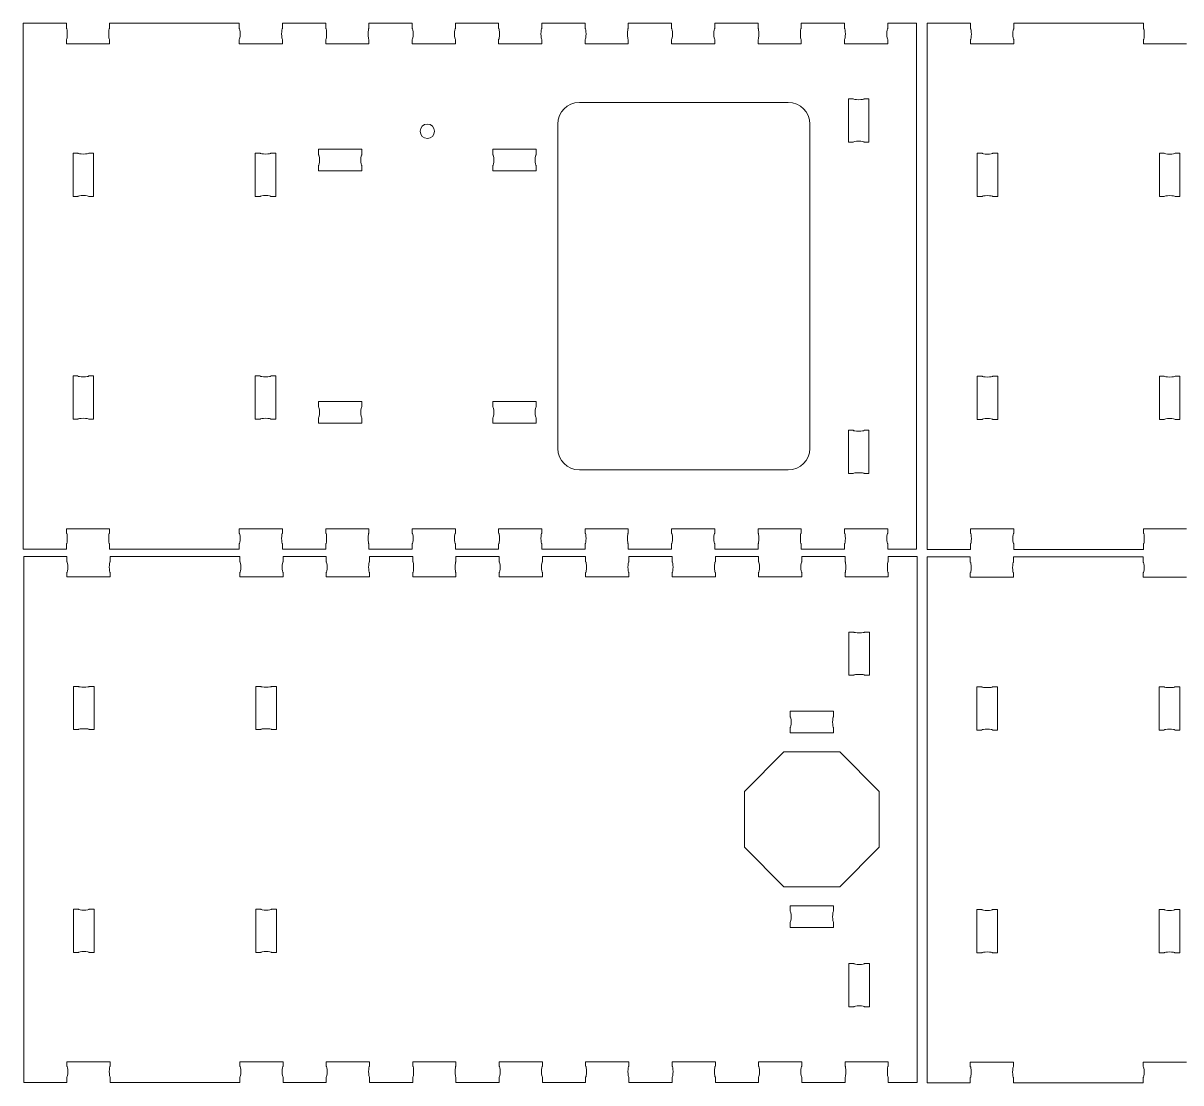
# Model space of a CAD drawing. Header units: inches. Extents: x 0.1 to 24.2, y 0.1 to 12.
# Drawn here: x 0.1 to 6.43, y 6.12 to 11.91 of the extents above; entities that cross this region are included whole.
import ezdxf

# ---------------------------------------------------------------- set-up
doc = ezdxf.new("R2010")
doc.units = ezdxf.units.IN
doc.header["$MEASUREMENT"] = 0
doc.layers.add('Hidden', color=7, linetype='Continuous', lineweight=0)
doc.layers.add('Visible', color=7, linetype='Continuous', lineweight=0)

msp = doc.modelspace()

# ---------------------------------------------------------------- linework, layer by layer
at = {"layer": 'Hidden', "color": 5, "lineweight": 0, "true_color": 0x0000ff}
msp.add_circle((2.3134, 11.317), 0.0394, dxfattribs=at)
at = {"layer": 'Visible', "color": 1, "lineweight": 0, "true_color": 0xff0000}
for p, q in [((0.1034, 11.9079), (0.1034, 9.0322)), ((0.1034, 11.9079), (0.3398, 11.9079)), ((0.3398, 11.8783), (0.3398, 11.9079)), ((0.5761, 11.8783), (0.5761, 11.9079)), ((0.5761, 11.9079), (1.2852, 11.9079)), ((1.2852, 11.8783), (1.2852, 11.9079)), ((1.5216, 11.8783), (1.5216, 11.9079)), ((1.5216, 11.9079), (1.7579, 11.9079)), ((1.7579, 11.8783), (1.7579, 11.9079)), ((1.9943, 11.8783), (1.9943, 11.9079)), ((1.9943, 11.9079), (2.2306, 11.9079)), ((2.2306, 11.8783), (2.2306, 11.9079)), ((2.467, 11.8783), (2.467, 11.9079)), ((2.467, 11.9079), (2.7034, 11.9079)), ((2.7034, 11.8783), (2.7034, 11.9079)), ((2.9397, 11.8783), (2.9397, 11.9079)), ((2.9397, 11.9079), (3.1761, 11.9079)), ((3.1761, 11.8783), (3.1761, 11.9079)), ((3.4124, 11.8783), (3.4124, 11.9079)), ((3.4124, 11.9079), (3.6488, 11.9079)), ((3.6488, 11.8783), (3.6488, 11.9079)), ((3.8851, 11.8783), (3.8851, 11.9079)), ((3.8851, 11.9079), (4.1215, 11.9079)), ((4.1215, 11.8783), (4.1215, 11.9079)), ((4.3579, 11.8783), (4.3579, 11.9079)), ((4.3579, 11.9079), (4.5942, 11.9079)), ((4.5942, 11.8783), (4.5942, 11.9079)), ((4.8306, 11.8783), (4.8306, 11.9079)), ((4.8306, 11.9079), (4.9881, 11.9079)), ((4.9881, 9.0322), (4.9881, 11.9079)), ((5.0468, 11.9071), (5.0468, 9.0314)), ((5.0468, 11.9071), (5.2832, 11.9071)), ((5.2832, 11.8775), (5.2832, 11.9071)), ((5.5195, 11.8775), (5.5195, 11.9071)), ((5.5195, 11.9071), (6.2286, 11.9071)), ((6.2286, 11.8775), (6.2286, 11.9071)), ((0.3398, 11.7956), (0.3398, 11.8192)), ((0.5761, 11.7956), (0.3398, 11.7956)), ((0.5761, 11.7956), (0.5761, 11.8192)), ((1.2852, 11.7956), (1.2852, 11.8192)), ((1.5216, 11.7956), (1.2852, 11.7956)), ((1.5216, 11.7956), (1.5216, 11.8192)), ((1.7579, 11.7956), (1.7579, 11.8192)), ((1.9943, 11.7956), (1.7579, 11.7956)), ((1.9943, 11.7956), (1.9943, 11.8192)), ((2.2306, 11.7956), (2.2306, 11.8192)), ((2.467, 11.7956), (2.2306, 11.7956)), ((2.467, 11.7956), (2.467, 11.8192)), ((2.7034, 11.7956), (2.7034, 11.8192)), ((2.9397, 11.7956), (2.7034, 11.7956)), ((2.9397, 11.7956), (2.9397, 11.8192)), ((3.1761, 11.7956), (3.1761, 11.8192)), ((3.4124, 11.7956), (3.1761, 11.7956)), ((3.4124, 11.7956), (3.4124, 11.8192)), ((3.6488, 11.7956), (3.6488, 11.8192)), ((3.8851, 11.7956), (3.6488, 11.7956)), ((3.8851, 11.7956), (3.8851, 11.8192)), ((4.1215, 11.7956), (4.1215, 11.8192)), ((4.3579, 11.7956), (4.1215, 11.7956)), ((4.3579, 11.7956), (4.3579, 11.8192)), ((4.5942, 11.7956), (4.5942, 11.8192)), ((4.8306, 11.7956), (4.5942, 11.7956)), ((4.8306, 11.7956), (4.8306, 11.8192)), ((5.2832, 11.7948), (5.2832, 11.8184)), ((5.5195, 11.7948), (5.2832, 11.7948)), ((5.5195, 11.7948), (5.5195, 11.8184)), ((6.2286, 11.7948), (6.2286, 11.8184)), ((6.465, 11.7948), (6.2286, 11.7948)), ((3.1446, 11.4745), (4.287, 11.4745)), ((4.6159, 11.2579), (4.6159, 11.4942)), ((4.6159, 11.4942), (4.6425, 11.4942)), ((4.7016, 11.4942), (4.7282, 11.4942)), ((4.7282, 11.2579), (4.7282, 11.4942)), ((3.0264, 11.3564), (3.0264, 9.5837)), ((4.4051, 11.3564), (4.4051, 9.5837)), ((1.7185, 11.2185), (1.9549, 11.2185)), ((1.7185, 11.2185), (1.7185, 11.1889)), ((1.9549, 11.2185), (1.9549, 11.1889)), ((2.9082, 11.2185), (2.6718, 11.2185)), ((2.6718, 11.2185), (2.6718, 11.1889)), ((2.9082, 11.2185), (2.9082, 11.1889)), ((4.6159, 11.2579), (4.6425, 11.2579)), ((4.7016, 11.2579), (4.7282, 11.2579)), ((0.3762, 11.1972), (0.3762, 10.9609)), ((0.3762, 11.1972), (0.4028, 11.1972)), ((0.4619, 11.1972), (0.4885, 11.1972)), ((0.4885, 11.1972), (0.4885, 10.9609)), ((1.3729, 11.1972), (1.3729, 10.9609)), ((1.3995, 11.1972), (1.3729, 11.1972)), ((1.4851, 11.1972), (1.4585, 11.1972)), ((1.4851, 11.1972), (1.4851, 10.9609)), ((5.3196, 11.1964), (5.3196, 10.9601)), ((5.3196, 11.1964), (5.3462, 11.1964)), ((5.4053, 11.1964), (5.4319, 11.1964)), ((5.4319, 11.1964), (5.4319, 10.9601)), ((6.3163, 11.1964), (6.3163, 10.9601)), ((6.3428, 11.1964), (6.3163, 11.1964)), ((6.4285, 11.1964), (6.4019, 11.1964)), ((6.4285, 11.1964), (6.4285, 10.9601)), ((1.7185, 11.1299), (1.7185, 11.1003)), ((1.7185, 11.1003), (1.9549, 11.1003)), ((1.9549, 11.1299), (1.9549, 11.1003)), ((2.6718, 11.1299), (2.6718, 11.1003)), ((2.9082, 11.1003), (2.6718, 11.1003)), ((2.9082, 11.1299), (2.9082, 11.1003)), ((0.3762, 10.9609), (0.4028, 10.9609)), ((0.4619, 10.9609), (0.4885, 10.9609)), ((1.3995, 10.9609), (1.3729, 10.9609)), ((1.4851, 10.9609), (1.4585, 10.9609)), ((5.3196, 10.9601), (5.3462, 10.9601)), ((5.4053, 10.9601), (5.4319, 10.9601)), ((6.3428, 10.9601), (6.3163, 10.9601)), ((6.4285, 10.9601), (6.4019, 10.9601)), ((0.3762, 9.9792), (0.4028, 9.9792)), ((0.3762, 9.7428), (0.3762, 9.9792)), ((0.4619, 9.9792), (0.4885, 9.9792)), ((0.4885, 9.7428), (0.4885, 9.9792)), ((1.3729, 9.7428), (1.3729, 9.9792)), ((1.3995, 9.9792), (1.3729, 9.9792)), ((1.4851, 9.9792), (1.4585, 9.9792)), ((1.4851, 9.7428), (1.4851, 9.9792)), ((5.3196, 9.9784), (5.3462, 9.9784)), ((5.3196, 9.7421), (5.3196, 9.9784)), ((5.4053, 9.9784), (5.4319, 9.9784)), ((5.4319, 9.7421), (5.4319, 9.9784)), ((6.3163, 9.7421), (6.3163, 9.9784)), ((6.3428, 9.9784), (6.3163, 9.9784)), ((6.4285, 9.9784), (6.4019, 9.9784)), ((6.4285, 9.7421), (6.4285, 9.9784)), ((1.7185, 9.8397), (1.9549, 9.8397)), ((1.7185, 9.8102), (1.7185, 9.8397)), ((1.9549, 9.8102), (1.9549, 9.8397)), ((2.9082, 9.8397), (2.6718, 9.8397)), ((2.6718, 9.8102), (2.6718, 9.8397)), ((2.9082, 9.8102), (2.9082, 9.8397)), ((1.7185, 9.7216), (1.7185, 9.7511)), ((1.9549, 9.7216), (1.9549, 9.7511)), ((2.6718, 9.7216), (2.6718, 9.7511)), ((2.9082, 9.7216), (2.9082, 9.7511)), ((0.3762, 9.7428), (0.4028, 9.7428)), ((0.4619, 9.7428), (0.4885, 9.7428)), ((1.3995, 9.7428), (1.3729, 9.7428)), ((1.4851, 9.7428), (1.4585, 9.7428)), ((1.7185, 9.7216), (1.9549, 9.7216)), ((2.9082, 9.7216), (2.6718, 9.7216)), ((5.3196, 9.7421), (5.3462, 9.7421)), ((5.4053, 9.7421), (5.4319, 9.7421)), ((6.3428, 9.7421), (6.3163, 9.7421)), ((6.4285, 9.7421), (6.4019, 9.7421)), ((4.6159, 9.6822), (4.6159, 9.4458)), ((4.6159, 9.6822), (4.6425, 9.6822)), ((4.7016, 9.6822), (4.7282, 9.6822)), ((4.7282, 9.6822), (4.7282, 9.4458)), ((3.1446, 9.4655), (4.287, 9.4655)), ((4.6159, 9.4458), (4.6425, 9.4458)), ((4.7016, 9.4458), (4.7282, 9.4458)), ((0.5761, 9.1445), (0.3398, 9.1445)), ((0.3398, 9.1445), (0.3398, 9.1208)), ((0.5761, 9.1445), (0.5761, 9.1208)), ((1.5216, 9.1445), (1.2852, 9.1445)), ((1.2852, 9.1445), (1.2852, 9.1208)), ((1.5216, 9.1445), (1.5216, 9.1208)), ((1.9943, 9.1445), (1.7579, 9.1445)), ((1.7579, 9.1445), (1.7579, 9.1208)), ((1.9943, 9.1445), (1.9943, 9.1208)), ((2.467, 9.1445), (2.2306, 9.1445)), ((2.2306, 9.1445), (2.2306, 9.1208)), ((2.467, 9.1445), (2.467, 9.1208)), ((2.9397, 9.1445), (2.7034, 9.1445)), ((2.7034, 9.1445), (2.7034, 9.1208)), ((2.9397, 9.1445), (2.9397, 9.1208)), ((3.4124, 9.1445), (3.1761, 9.1445)), ((3.1761, 9.1445), (3.1761, 9.1208)), ((3.4124, 9.1445), (3.4124, 9.1208)), ((3.8851, 9.1445), (3.6488, 9.1445)), ((3.6488, 9.1445), (3.6488, 9.1208)), ((3.8851, 9.1445), (3.8851, 9.1208)), ((4.3579, 9.1445), (4.1215, 9.1445)), ((4.1215, 9.1445), (4.1215, 9.1208)), ((4.3579, 9.1445), (4.3579, 9.1208)), ((4.8306, 9.1445), (4.5942, 9.1445)), ((4.5942, 9.1445), (4.5942, 9.1208)), ((4.8306, 9.1445), (4.8306, 9.1208)), ((5.5195, 9.1437), (5.2832, 9.1437)), ((5.2832, 9.1437), (5.2832, 9.12)), ((5.5195, 9.1437), (5.5195, 9.12)), ((6.465, 9.1437), (6.2286, 9.1437)), ((6.2286, 9.1437), (6.2286, 9.12)), ((0.3398, 9.0617), (0.3398, 9.0322)), ((0.5761, 9.0617), (0.5761, 9.0322)), ((1.2852, 9.0617), (1.2852, 9.0322)), ((1.5216, 9.0617), (1.5216, 9.0322)), ((1.7579, 9.0617), (1.7579, 9.0322)), ((1.9943, 9.0617), (1.9943, 9.0322)), ((2.2306, 9.0617), (2.2306, 9.0322)), ((2.467, 9.0617), (2.467, 9.0322)), ((2.7034, 9.0617), (2.7034, 9.0322)), ((2.9397, 9.0617), (2.9397, 9.0322)), ((3.1761, 9.0617), (3.1761, 9.0322)), ((3.4124, 9.0617), (3.4124, 9.0322)), ((3.6488, 9.0617), (3.6488, 9.0322)), ((3.8851, 9.0617), (3.8851, 9.0322)), ((4.1215, 9.0617), (4.1215, 9.0322)), ((4.3579, 9.0617), (4.3579, 9.0322)), ((4.5942, 9.0617), (4.5942, 9.0322)), ((4.8306, 9.0617), (4.8306, 9.0322)), ((5.2832, 9.0609), (5.2832, 9.0314)), ((5.5195, 9.0609), (5.5195, 9.0314)), ((6.2286, 9.0609), (6.2286, 9.0314)), ((0.1034, 9.0322), (0.3398, 9.0322)), ((0.1065, 8.9934), (0.1065, 6.1177)), ((0.1065, 8.9934), (0.3428, 8.9934)), ((0.3428, 8.9638), (0.3428, 8.9934)), ((0.5761, 9.0322), (1.2852, 9.0322)), ((0.5792, 8.9638), (0.5792, 8.9934)), ((0.5792, 8.9934), (1.2882, 8.9934)), ((1.2882, 8.9638), (1.2882, 8.9934)), ((1.5216, 9.0322), (1.7579, 9.0322)), ((1.5246, 8.9638), (1.5246, 8.9934)), ((1.5246, 8.9934), (1.761, 8.9934)), ((1.761, 8.9638), (1.761, 8.9934)), ((1.9943, 9.0322), (2.2306, 9.0322)), ((1.9973, 8.9638), (1.9973, 8.9934)), ((1.9973, 8.9934), (2.2337, 8.9934)), ((2.2337, 8.9638), (2.2337, 8.9934)), ((2.467, 9.0322), (2.7034, 9.0322)), ((2.47, 8.9638), (2.47, 8.9934)), ((2.47, 8.9934), (2.7064, 8.9934)), ((2.7064, 8.9638), (2.7064, 8.9934)), ((2.9397, 9.0322), (3.1761, 9.0322)), ((2.9427, 8.9638), (2.9427, 8.9934)), ((2.9427, 8.9934), (3.1791, 8.9934)), ((3.1791, 8.9638), (3.1791, 8.9934)), ((3.4124, 9.0322), (3.6488, 9.0322)), ((3.4155, 8.9638), (3.4155, 8.9934)), ((3.4155, 8.9934), (3.6518, 8.9934)), ((3.6518, 8.9638), (3.6518, 8.9934)), ((3.8851, 9.0322), (4.1215, 9.0322)), ((3.8882, 8.9638), (3.8882, 8.9934)), ((3.8882, 8.9934), (4.1245, 8.9934)), ((4.1245, 8.9638), (4.1245, 8.9934)), ((4.3579, 9.0322), (4.5942, 9.0322)), ((4.3609, 8.9638), (4.3609, 8.9934)), ((4.3609, 8.9934), (4.5972, 8.9934)), ((4.5972, 8.9638), (4.5972, 8.9934)), ((4.8306, 9.0322), (4.9881, 9.0322)), ((4.8336, 8.9638), (4.8336, 8.9934)), ((4.8336, 8.9934), (4.9912, 8.9934)), ((4.9912, 6.1177), (4.9912, 8.9934)), ((5.046, 8.9911), (5.046, 6.1154)), ((5.046, 8.9911), (5.2824, 8.9911)), ((5.0468, 9.0314), (5.2832, 9.0314)), ((5.2824, 8.9616), (5.2824, 8.9911)), ((5.5187, 8.9616), (5.5187, 8.9911)), ((5.5187, 8.9911), (6.2278, 8.9911)), ((5.5195, 9.0314), (6.2286, 9.0314)), ((6.2278, 8.9616), (6.2278, 8.9911)), ((0.3428, 8.8811), (0.3428, 8.9047)), ((0.5792, 8.8811), (0.3428, 8.8811)), ((0.5792, 8.8811), (0.5792, 8.9047)), ((1.2882, 8.8811), (1.2882, 8.9047)), ((1.5246, 8.8811), (1.2882, 8.8811)), ((1.5246, 8.8811), (1.5246, 8.9047)), ((1.761, 8.8811), (1.761, 8.9047)), ((1.9973, 8.8811), (1.761, 8.8811)), ((1.9973, 8.8811), (1.9973, 8.9047)), ((2.2337, 8.8811), (2.2337, 8.9047)), ((2.47, 8.8811), (2.2337, 8.8811)), ((2.47, 8.8811), (2.47, 8.9047)), ((2.7064, 8.8811), (2.7064, 8.9047)), ((2.9427, 8.8811), (2.7064, 8.8811)), ((2.9427, 8.8811), (2.9427, 8.9047)), ((3.1791, 8.8811), (3.1791, 8.9047)), ((3.4155, 8.8811), (3.1791, 8.8811)), ((3.4155, 8.8811), (3.4155, 8.9047)), ((3.6518, 8.8811), (3.6518, 8.9047)), ((3.8882, 8.8811), (3.6518, 8.8811)), ((3.8882, 8.8811), (3.8882, 8.9047)), ((4.1245, 8.8811), (4.1245, 8.9047)), ((4.3609, 8.8811), (4.1245, 8.8811)), ((4.3609, 8.8811), (4.3609, 8.9047)), ((4.5972, 8.8811), (4.5972, 8.9047)), ((4.8336, 8.8811), (4.5972, 8.8811)), ((4.8336, 8.8811), (4.8336, 8.9047)), ((5.2824, 8.8789), (5.2824, 8.9025)), ((5.5187, 8.8789), (5.2824, 8.8789)), ((5.5187, 8.8789), (5.5187, 8.9025)), ((6.2278, 8.8789), (6.2278, 8.9025)), ((6.4642, 8.8789), (6.2278, 8.8789)), ((4.6189, 8.3434), (4.6189, 8.5797)), ((4.6189, 8.5797), (4.6455, 8.5797)), ((4.7046, 8.5797), (4.7312, 8.5797)), ((4.7312, 8.3434), (4.7312, 8.5797)), ((4.6189, 8.3434), (4.6455, 8.3434)), ((4.7046, 8.3434), (4.7312, 8.3434)), ((0.3793, 8.2827), (0.3793, 8.0463)), ((0.3793, 8.2827), (0.4058, 8.2827)), ((0.4649, 8.2827), (0.4915, 8.2827)), ((0.4915, 8.2827), (0.4915, 8.0463)), ((1.3759, 8.2827), (1.3759, 8.0463)), ((1.4025, 8.2827), (1.3759, 8.2827)), ((1.4882, 8.2827), (1.4616, 8.2827)), ((1.4882, 8.2827), (1.4882, 8.0463)), ((5.3188, 8.2805), (5.3188, 8.0441)), ((5.3188, 8.2805), (5.3454, 8.2805)), ((5.4045, 8.2805), (5.4311, 8.2805)), ((5.4311, 8.2805), (5.4311, 8.0441)), ((6.3155, 8.2805), (6.3155, 8.0441)), ((6.3421, 8.2805), (6.3155, 8.2805)), ((6.4277, 8.2805), (6.4011, 8.2805)), ((6.4277, 8.2805), (6.4277, 8.0441)), ((4.2979, 8.1464), (4.5342, 8.1464)), ((4.2979, 8.1169), (4.2979, 8.1464)), ((4.5342, 8.1169), (4.5342, 8.1464)), ((0.3793, 8.0463), (0.4058, 8.0463)), ((0.4649, 8.0463), (0.4915, 8.0463)), ((1.4025, 8.0463), (1.3759, 8.0463)), ((1.4882, 8.0463), (1.4616, 8.0463)), ((4.2979, 8.0282), (4.2979, 8.0578)), ((4.5342, 8.0282), (4.5342, 8.0578)), ((5.3188, 8.0441), (5.3454, 8.0441)), ((5.4045, 8.0441), (5.4311, 8.0441)), ((6.3421, 8.0441), (6.3155, 8.0441)), ((6.4277, 8.0441), (6.4011, 8.0441)), ((4.2979, 8.0282), (4.5342, 8.0282)), ((4.2634, 7.924), (4.0475, 7.7082)), ((4.5687, 7.924), (4.2634, 7.924)), ((4.7846, 7.7082), (4.5687, 7.924)), ((4.0475, 7.7082), (4.0475, 7.4029)), ((4.7846, 7.4029), (4.7846, 7.7082)), ((4.0475, 7.4029), (4.2634, 7.187)), ((4.5687, 7.187), (4.7846, 7.4029)), ((4.2634, 7.187), (4.5687, 7.187)), ((0.3793, 7.0647), (0.4058, 7.0647)), ((0.3793, 6.8283), (0.3793, 7.0647)), ((0.4649, 7.0647), (0.4915, 7.0647)), ((0.4915, 6.8283), (0.4915, 7.0647)), ((1.3759, 6.8283), (1.3759, 7.0647)), ((1.4025, 7.0647), (1.3759, 7.0647)), ((1.4882, 7.0647), (1.4616, 7.0647)), ((1.4882, 6.8283), (1.4882, 7.0647)), ((4.2979, 7.0828), (4.5342, 7.0828)), ((4.2979, 7.0828), (4.2979, 7.0533)), ((4.5342, 7.0828), (4.5342, 7.0533)), ((5.3188, 7.0624), (5.3454, 7.0624)), ((5.3188, 6.8261), (5.3188, 7.0624)), ((5.4045, 7.0624), (5.4311, 7.0624)), ((5.4311, 6.8261), (5.4311, 7.0624)), ((6.3155, 6.8261), (6.3155, 7.0624)), ((6.3421, 7.0624), (6.3155, 7.0624)), ((6.4277, 7.0624), (6.4011, 7.0624)), ((6.4277, 6.8261), (6.4277, 7.0624)), ((4.2979, 6.9942), (4.2979, 6.9646)), ((4.2979, 6.9646), (4.5342, 6.9646)), ((4.5342, 6.9942), (4.5342, 6.9646)), ((0.3793, 6.8283), (0.4058, 6.8283)), ((0.4649, 6.8283), (0.4915, 6.8283)), ((1.4025, 6.8283), (1.3759, 6.8283)), ((1.4882, 6.8283), (1.4616, 6.8283)), ((5.3188, 6.8261), (5.3454, 6.8261)), ((5.4045, 6.8261), (5.4311, 6.8261)), ((6.3421, 6.8261), (6.3155, 6.8261)), ((6.4277, 6.8261), (6.4011, 6.8261)), ((4.6189, 6.7677), (4.6189, 6.5313)), ((4.6189, 6.7677), (4.6455, 6.7677)), ((4.7046, 6.7677), (4.7312, 6.7677)), ((4.7312, 6.7677), (4.7312, 6.5313)), ((4.6189, 6.5313), (4.6455, 6.5313)), ((4.7046, 6.5313), (4.7312, 6.5313)), ((0.5792, 6.2299), (0.3428, 6.2299)), ((0.3428, 6.2299), (0.3428, 6.2063)), ((0.5792, 6.2299), (0.5792, 6.2063)), ((1.5246, 6.2299), (1.2882, 6.2299)), ((1.2882, 6.2299), (1.2882, 6.2063)), ((1.5246, 6.2299), (1.5246, 6.2063)), ((1.9973, 6.2299), (1.761, 6.2299)), ((1.761, 6.2299), (1.761, 6.2063)), ((1.9973, 6.2299), (1.9973, 6.2063)), ((2.47, 6.2299), (2.2337, 6.2299)), ((2.2337, 6.2299), (2.2337, 6.2063)), ((2.47, 6.2299), (2.47, 6.2063)), ((2.9427, 6.2299), (2.7064, 6.2299)), ((2.7064, 6.2299), (2.7064, 6.2063)), ((2.9427, 6.2299), (2.9427, 6.2063)), ((3.4155, 6.2299), (3.1791, 6.2299)), ((3.1791, 6.2299), (3.1791, 6.2063)), ((3.4155, 6.2299), (3.4155, 6.2063)), ((3.8882, 6.2299), (3.6518, 6.2299)), ((3.6518, 6.2299), (3.6518, 6.2063)), ((3.8882, 6.2299), (3.8882, 6.2063)), ((4.3609, 6.2299), (4.1245, 6.2299)), ((4.1245, 6.2299), (4.1245, 6.2063)), ((4.3609, 6.2299), (4.3609, 6.2063)), ((4.8336, 6.2299), (4.5972, 6.2299)), ((4.5972, 6.2299), (4.5972, 6.2063)), ((4.8336, 6.2299), (4.8336, 6.2063)), ((5.5187, 6.2277), (5.2824, 6.2277)), ((5.2824, 6.2277), (5.2824, 6.2041)), ((5.5187, 6.2277), (5.5187, 6.2041)), ((6.4642, 6.2277), (6.2278, 6.2277)), ((6.2278, 6.2277), (6.2278, 6.2041)), ((0.3428, 6.1472), (0.3428, 6.1177)), ((0.5792, 6.1472), (0.5792, 6.1177)), ((1.2882, 6.1472), (1.2882, 6.1177)), ((1.5246, 6.1472), (1.5246, 6.1177)), ((1.761, 6.1472), (1.761, 6.1177)), ((1.9973, 6.1472), (1.9973, 6.1177)), ((2.2337, 6.1472), (2.2337, 6.1177)), ((2.47, 6.1472), (2.47, 6.1177)), ((2.7064, 6.1472), (2.7064, 6.1177)), ((2.9427, 6.1472), (2.9427, 6.1177)), ((3.1791, 6.1472), (3.1791, 6.1177)), ((3.4155, 6.1472), (3.4155, 6.1177)), ((3.6518, 6.1472), (3.6518, 6.1177)), ((3.8882, 6.1472), (3.8882, 6.1177)), ((4.1245, 6.1472), (4.1245, 6.1177)), ((4.3609, 6.1472), (4.3609, 6.1177)), ((4.5972, 6.1472), (4.5972, 6.1177)), ((4.8336, 6.1472), (4.8336, 6.1177)), ((5.2824, 6.145), (5.2824, 6.1154)), ((5.5187, 6.145), (5.5187, 6.1154)), ((6.2278, 6.145), (6.2278, 6.1154)), ((0.1065, 6.1177), (0.3428, 6.1177)), ((0.5792, 6.1177), (1.2882, 6.1177)), ((1.5246, 6.1177), (1.761, 6.1177)), ((1.9973, 6.1177), (2.2337, 6.1177)), ((2.47, 6.1177), (2.7064, 6.1177)), ((2.9427, 6.1177), (3.1791, 6.1177)), ((3.4155, 6.1177), (3.6518, 6.1177)), ((3.8882, 6.1177), (4.1245, 6.1177)), ((4.3609, 6.1177), (4.5972, 6.1177)), ((4.8336, 6.1177), (4.9912, 6.1177)), ((5.046, 6.1154), (5.2824, 6.1154)), ((5.5187, 6.1154), (6.2278, 6.1154))]:
    msp.add_line(p, q, dxfattribs=at)
for points in [[(0.3398, 11.8783), (0.3425, 11.8783), (0.3447, 11.8651), (0.3447, 11.8488), (0.3447, 11.8325), (0.3425, 11.8192), (0.3398, 11.8192)], [(0.5761, 11.8192), (0.5734, 11.8192), (0.5712, 11.8325), (0.5712, 11.8488), (0.5712, 11.8651), (0.5734, 11.8783), (0.5761, 11.8783)], [(1.2852, 11.8783), (1.2879, 11.8783), (1.2901, 11.8651), (1.2901, 11.8488), (1.2901, 11.8325), (1.2879, 11.8192), (1.2852, 11.8192)], [(1.5216, 11.8192), (1.5189, 11.8192), (1.5166, 11.8325), (1.5166, 11.8488), (1.5166, 11.8651), (1.5189, 11.8783), (1.5216, 11.8783)], [(1.7579, 11.8783), (1.7606, 11.8783), (1.7629, 11.8651), (1.7629, 11.8488), (1.7629, 11.8325), (1.7606, 11.8192), (1.7579, 11.8192)], [(1.9943, 11.8192), (1.9916, 11.8192), (1.9894, 11.8325), (1.9894, 11.8488), (1.9894, 11.8651), (1.9916, 11.8783), (1.9943, 11.8783)], [(2.2306, 11.8783), (2.2334, 11.8783), (2.2356, 11.8651), (2.2356, 11.8488), (2.2356, 11.8325), (2.2334, 11.8192), (2.2306, 11.8192)], [(2.467, 11.8192), (2.4643, 11.8192), (2.4621, 11.8325), (2.4621, 11.8488), (2.4621, 11.8651), (2.4643, 11.8783), (2.467, 11.8783)], [(2.7034, 11.8783), (2.7061, 11.8783), (2.7083, 11.8651), (2.7083, 11.8488), (2.7083, 11.8325), (2.7061, 11.8192), (2.7034, 11.8192)], [(2.9397, 11.8192), (2.937, 11.8192), (2.9348, 11.8325), (2.9348, 11.8488), (2.9348, 11.8651), (2.937, 11.8783), (2.9397, 11.8783)], [(3.1761, 11.8783), (3.1788, 11.8783), (3.181, 11.8651), (3.181, 11.8488), (3.181, 11.8325), (3.1788, 11.8192), (3.1761, 11.8192)], [(3.4124, 11.8192), (3.4097, 11.8192), (3.4075, 11.8325), (3.4075, 11.8488), (3.4075, 11.8651), (3.4097, 11.8783), (3.4124, 11.8783)], [(3.6488, 11.8783), (3.6515, 11.8783), (3.6537, 11.8651), (3.6537, 11.8488), (3.6537, 11.8325), (3.6515, 11.8192), (3.6488, 11.8192)], [(3.8851, 11.8192), (3.8824, 11.8192), (3.8802, 11.8325), (3.8802, 11.8488), (3.8802, 11.8651), (3.8824, 11.8783), (3.8851, 11.8783)], [(4.1215, 11.8783), (4.1242, 11.8783), (4.1264, 11.8651), (4.1264, 11.8488), (4.1264, 11.8325), (4.1242, 11.8192), (4.1215, 11.8192)], [(4.3579, 11.8192), (4.3551, 11.8192), (4.3529, 11.8325), (4.3529, 11.8488), (4.3529, 11.8651), (4.3551, 11.8783), (4.3579, 11.8783)], [(4.5942, 11.8783), (4.5969, 11.8783), (4.5991, 11.8651), (4.5991, 11.8488), (4.5991, 11.8325), (4.5969, 11.8192), (4.5942, 11.8192)], [(4.8306, 11.8192), (4.8279, 11.8192), (4.8256, 11.8325), (4.8256, 11.8488), (4.8256, 11.8651), (4.8279, 11.8783), (4.8306, 11.8783)], [(5.2832, 11.8775), (5.2859, 11.8775), (5.2881, 11.8643), (5.2881, 11.848), (5.2881, 11.8317), (5.2859, 11.8184), (5.2832, 11.8184)], [(5.5195, 11.8184), (5.5168, 11.8184), (5.5146, 11.8317), (5.5146, 11.848), (5.5146, 11.8643), (5.5168, 11.8775), (5.5195, 11.8775)], [(6.2286, 11.8775), (6.2313, 11.8775), (6.2335, 11.8643), (6.2335, 11.848), (6.2335, 11.8317), (6.2313, 11.8184), (6.2286, 11.8184)], [(4.6425, 11.4942), (4.6425, 11.4915), (4.6557, 11.4893), (4.672, 11.4893), (4.6883, 11.4893), (4.7016, 11.4915), (4.7016, 11.4942)], [(4.7016, 11.2579), (4.7016, 11.2606), (4.6883, 11.2628), (4.672, 11.2628), (4.6557, 11.2628), (4.6425, 11.2606), (4.6425, 11.2579)], [(0.4028, 11.1972), (0.4028, 11.1945), (0.416, 11.1923), (0.4324, 11.1923), (0.4487, 11.1923), (0.4619, 11.1945), (0.4619, 11.1972)], [(1.3995, 11.1972), (1.3995, 11.1945), (1.4127, 11.1923), (1.429, 11.1923), (1.4453, 11.1923), (1.4585, 11.1945), (1.4585, 11.1972)], [(1.7185, 11.1299), (1.7213, 11.1299), (1.7235, 11.1431), (1.7235, 11.1594), (1.7235, 11.1757), (1.7213, 11.1889), (1.7185, 11.1889)], [(1.9549, 11.1889), (1.9522, 11.1889), (1.95, 11.1757), (1.95, 11.1594), (1.95, 11.1431), (1.9522, 11.1299), (1.9549, 11.1299)], [(2.6718, 11.1299), (2.6746, 11.1299), (2.6768, 11.1431), (2.6768, 11.1594), (2.6768, 11.1757), (2.6746, 11.1889), (2.6718, 11.1889)], [(2.9082, 11.1889), (2.9055, 11.1889), (2.9033, 11.1757), (2.9033, 11.1594), (2.9033, 11.1431), (2.9055, 11.1299), (2.9082, 11.1299)], [(5.3462, 11.1964), (5.3462, 11.1937), (5.3594, 11.1915), (5.3757, 11.1915), (5.3921, 11.1915), (5.4053, 11.1937), (5.4053, 11.1964)], [(6.3428, 11.1964), (6.3428, 11.1937), (6.3561, 11.1915), (6.3724, 11.1915), (6.3887, 11.1915), (6.4019, 11.1937), (6.4019, 11.1964)], [(0.4619, 10.9609), (0.4619, 10.9636), (0.4487, 10.9658), (0.4324, 10.9658), (0.416, 10.9658), (0.4028, 10.9636), (0.4028, 10.9609)], [(1.4585, 10.9609), (1.4585, 10.9636), (1.4453, 10.9658), (1.429, 10.9658), (1.4127, 10.9658), (1.3995, 10.9636), (1.3995, 10.9609)], [(5.4053, 10.9601), (5.4053, 10.9628), (5.3921, 10.965), (5.3757, 10.965), (5.3594, 10.965), (5.3462, 10.9628), (5.3462, 10.9601)], [(6.4019, 10.9601), (6.4019, 10.9628), (6.3887, 10.965), (6.3724, 10.965), (6.3561, 10.965), (6.3428, 10.9628), (6.3428, 10.9601)], [(0.4028, 9.9792), (0.4028, 9.9765), (0.416, 9.9743), (0.4324, 9.9743), (0.4487, 9.9743), (0.4619, 9.9765), (0.4619, 9.9792)], [(1.3995, 9.9792), (1.3995, 9.9765), (1.4127, 9.9743), (1.429, 9.9743), (1.4453, 9.9743), (1.4585, 9.9765), (1.4585, 9.9792)], [(5.3462, 9.9784), (5.3462, 9.9757), (5.3594, 9.9735), (5.3757, 9.9735), (5.3921, 9.9735), (5.4053, 9.9757), (5.4053, 9.9784)], [(6.3428, 9.9784), (6.3428, 9.9757), (6.3561, 9.9735), (6.3724, 9.9735), (6.3887, 9.9735), (6.4019, 9.9757), (6.4019, 9.9784)], [(1.7185, 9.7511), (1.7213, 9.7511), (1.7235, 9.7643), (1.7235, 9.7806), (1.7235, 9.797), (1.7213, 9.8102), (1.7185, 9.8102)], [(1.9549, 9.8102), (1.9522, 9.8102), (1.95, 9.797), (1.95, 9.7806), (1.95, 9.7643), (1.9522, 9.7511), (1.9549, 9.7511)], [(2.6718, 9.7511), (2.6746, 9.7511), (2.6768, 9.7643), (2.6768, 9.7806), (2.6768, 9.797), (2.6746, 9.8102), (2.6718, 9.8102)], [(2.9082, 9.8102), (2.9055, 9.8102), (2.9033, 9.797), (2.9033, 9.7806), (2.9033, 9.7643), (2.9055, 9.7511), (2.9082, 9.7511)], [(0.4619, 9.7428), (0.4619, 9.7455), (0.4487, 9.7478), (0.4324, 9.7478), (0.416, 9.7478), (0.4028, 9.7455), (0.4028, 9.7428)], [(1.4585, 9.7428), (1.4585, 9.7455), (1.4453, 9.7478), (1.429, 9.7478), (1.4127, 9.7478), (1.3995, 9.7455), (1.3995, 9.7428)], [(5.4053, 9.7421), (5.4053, 9.7448), (5.3921, 9.747), (5.3757, 9.747), (5.3594, 9.747), (5.3462, 9.7448), (5.3462, 9.7421)], [(6.4019, 9.7421), (6.4019, 9.7448), (6.3887, 9.747), (6.3724, 9.747), (6.3561, 9.747), (6.3428, 9.7448), (6.3428, 9.7421)], [(4.6425, 9.6822), (4.6425, 9.6794), (4.6557, 9.6772), (4.672, 9.6772), (4.6883, 9.6772), (4.7016, 9.6794), (4.7016, 9.6822)], [(4.7016, 9.4458), (4.7016, 9.4485), (4.6883, 9.4507), (4.672, 9.4507), (4.6557, 9.4507), (4.6425, 9.4485), (4.6425, 9.4458)], [(0.3398, 9.0617), (0.3425, 9.0617), (0.3447, 9.075), (0.3447, 9.0913), (0.3447, 9.1076), (0.3425, 9.1208), (0.3398, 9.1208)], [(0.5761, 9.1208), (0.5734, 9.1208), (0.5712, 9.1076), (0.5712, 9.0913), (0.5712, 9.075), (0.5734, 9.0617), (0.5761, 9.0617)], [(1.2852, 9.0617), (1.2879, 9.0617), (1.2901, 9.075), (1.2901, 9.0913), (1.2901, 9.1076), (1.2879, 9.1208), (1.2852, 9.1208)], [(1.5216, 9.1208), (1.5189, 9.1208), (1.5166, 9.1076), (1.5166, 9.0913), (1.5166, 9.075), (1.5189, 9.0617), (1.5216, 9.0617)], [(1.7579, 9.0617), (1.7606, 9.0617), (1.7629, 9.075), (1.7629, 9.0913), (1.7629, 9.1076), (1.7606, 9.1208), (1.7579, 9.1208)], [(1.9943, 9.1208), (1.9916, 9.1208), (1.9894, 9.1076), (1.9894, 9.0913), (1.9894, 9.075), (1.9916, 9.0617), (1.9943, 9.0617)], [(2.2306, 9.0617), (2.2334, 9.0617), (2.2356, 9.075), (2.2356, 9.0913), (2.2356, 9.1076), (2.2334, 9.1208), (2.2306, 9.1208)], [(2.467, 9.1208), (2.4643, 9.1208), (2.4621, 9.1076), (2.4621, 9.0913), (2.4621, 9.075), (2.4643, 9.0617), (2.467, 9.0617)], [(2.7034, 9.0617), (2.7061, 9.0617), (2.7083, 9.075), (2.7083, 9.0913), (2.7083, 9.1076), (2.7061, 9.1208), (2.7034, 9.1208)], [(2.9397, 9.1208), (2.937, 9.1208), (2.9348, 9.1076), (2.9348, 9.0913), (2.9348, 9.075), (2.937, 9.0617), (2.9397, 9.0617)], [(3.1761, 9.0617), (3.1788, 9.0617), (3.181, 9.075), (3.181, 9.0913), (3.181, 9.1076), (3.1788, 9.1208), (3.1761, 9.1208)], [(3.4124, 9.1208), (3.4097, 9.1208), (3.4075, 9.1076), (3.4075, 9.0913), (3.4075, 9.075), (3.4097, 9.0617), (3.4124, 9.0617)], [(3.6488, 9.0617), (3.6515, 9.0617), (3.6537, 9.075), (3.6537, 9.0913), (3.6537, 9.1076), (3.6515, 9.1208), (3.6488, 9.1208)], [(3.8851, 9.1208), (3.8824, 9.1208), (3.8802, 9.1076), (3.8802, 9.0913), (3.8802, 9.075), (3.8824, 9.0617), (3.8851, 9.0617)], [(4.1215, 9.0617), (4.1242, 9.0617), (4.1264, 9.075), (4.1264, 9.0913), (4.1264, 9.1076), (4.1242, 9.1208), (4.1215, 9.1208)], [(4.3579, 9.1208), (4.3551, 9.1208), (4.3529, 9.1076), (4.3529, 9.0913), (4.3529, 9.075), (4.3551, 9.0617), (4.3579, 9.0617)], [(4.5942, 9.0617), (4.5969, 9.0617), (4.5991, 9.075), (4.5991, 9.0913), (4.5991, 9.1076), (4.5969, 9.1208), (4.5942, 9.1208)], [(4.8306, 9.1208), (4.8279, 9.1208), (4.8256, 9.1076), (4.8256, 9.0913), (4.8256, 9.075), (4.8279, 9.0617), (4.8306, 9.0617)], [(5.2832, 9.0609), (5.2859, 9.0609), (5.2881, 9.0742), (5.2881, 9.0905), (5.2881, 9.1068), (5.2859, 9.12), (5.2832, 9.12)], [(5.5195, 9.12), (5.5168, 9.12), (5.5146, 9.1068), (5.5146, 9.0905), (5.5146, 9.0742), (5.5168, 9.0609), (5.5195, 9.0609)], [(6.2286, 9.0609), (6.2313, 9.0609), (6.2335, 9.0742), (6.2335, 9.0905), (6.2335, 9.1068), (6.2313, 9.12), (6.2286, 9.12)], [(0.3428, 8.9638), (0.3455, 8.9638), (0.3477, 8.9506), (0.3477, 8.9343), (0.3477, 8.9179), (0.3455, 8.9047), (0.3428, 8.9047)], [(0.5792, 8.9047), (0.5765, 8.9047), (0.5743, 8.9179), (0.5743, 8.9343), (0.5743, 8.9506), (0.5765, 8.9638), (0.5792, 8.9638)], [(1.2882, 8.9638), (1.291, 8.9638), (1.2932, 8.9506), (1.2932, 8.9343), (1.2932, 8.9179), (1.291, 8.9047), (1.2882, 8.9047)], [(1.5246, 8.9047), (1.5219, 8.9047), (1.5197, 8.9179), (1.5197, 8.9343), (1.5197, 8.9506), (1.5219, 8.9638), (1.5246, 8.9638)], [(1.761, 8.9638), (1.7637, 8.9638), (1.7659, 8.9506), (1.7659, 8.9343), (1.7659, 8.9179), (1.7637, 8.9047), (1.761, 8.9047)], [(1.9973, 8.9047), (1.9946, 8.9047), (1.9924, 8.9179), (1.9924, 8.9343), (1.9924, 8.9506), (1.9946, 8.9638), (1.9973, 8.9638)], [(2.2337, 8.9638), (2.2364, 8.9638), (2.2386, 8.9506), (2.2386, 8.9343), (2.2386, 8.9179), (2.2364, 8.9047), (2.2337, 8.9047)], [(2.47, 8.9047), (2.4673, 8.9047), (2.4651, 8.9179), (2.4651, 8.9343), (2.4651, 8.9506), (2.4673, 8.9638), (2.47, 8.9638)], [(2.7064, 8.9638), (2.7091, 8.9638), (2.7113, 8.9506), (2.7113, 8.9343), (2.7113, 8.9179), (2.7091, 8.9047), (2.7064, 8.9047)], [(2.9427, 8.9047), (2.94, 8.9047), (2.9378, 8.9179), (2.9378, 8.9343), (2.9378, 8.9506), (2.94, 8.9638), (2.9427, 8.9638)], [(3.1791, 8.9638), (3.1818, 8.9638), (3.184, 8.9506), (3.184, 8.9343), (3.184, 8.9179), (3.1818, 8.9047), (3.1791, 8.9047)], [(3.4155, 8.9047), (3.4127, 8.9047), (3.4105, 8.9179), (3.4105, 8.9343), (3.4105, 8.9506), (3.4127, 8.9638), (3.4155, 8.9638)], [(3.6518, 8.9638), (3.6545, 8.9638), (3.6567, 8.9506), (3.6567, 8.9343), (3.6567, 8.9179), (3.6545, 8.9047), (3.6518, 8.9047)], [(3.8882, 8.9047), (3.8855, 8.9047), (3.8833, 8.9179), (3.8833, 8.9343), (3.8833, 8.9506), (3.8855, 8.9638), (3.8882, 8.9638)], [(4.1245, 8.9638), (4.1273, 8.9638), (4.1295, 8.9506), (4.1295, 8.9343), (4.1295, 8.9179), (4.1273, 8.9047), (4.1245, 8.9047)], [(4.3609, 8.9047), (4.3582, 8.9047), (4.356, 8.9179), (4.356, 8.9343), (4.356, 8.9506), (4.3582, 8.9638), (4.3609, 8.9638)], [(4.5972, 8.9638), (4.6, 8.9638), (4.6022, 8.9506), (4.6022, 8.9343), (4.6022, 8.9179), (4.6, 8.9047), (4.5972, 8.9047)], [(4.8336, 8.9047), (4.8309, 8.9047), (4.8287, 8.9179), (4.8287, 8.9343), (4.8287, 8.9506), (4.8309, 8.9638), (4.8336, 8.9638)], [(5.2824, 8.9616), (5.2851, 8.9616), (5.2873, 8.9484), (5.2873, 8.932), (5.2873, 8.9157), (5.2851, 8.9025), (5.2824, 8.9025)], [(5.5187, 8.9025), (5.516, 8.9025), (5.5138, 8.9157), (5.5138, 8.932), (5.5138, 8.9484), (5.516, 8.9616), (5.5187, 8.9616)], [(6.2278, 8.9616), (6.2305, 8.9616), (6.2327, 8.9484), (6.2327, 8.932), (6.2327, 8.9157), (6.2305, 8.9025), (6.2278, 8.9025)], [(4.6455, 8.5797), (4.6455, 8.577), (4.6587, 8.5748), (4.675, 8.5748), (4.6914, 8.5748), (4.7046, 8.577), (4.7046, 8.5797)], [(4.7046, 8.3434), (4.7046, 8.3461), (4.6914, 8.3483), (4.675, 8.3483), (4.6587, 8.3483), (4.6455, 8.3461), (4.6455, 8.3434)], [(0.4058, 8.2827), (0.4058, 8.28), (0.4191, 8.2778), (0.4354, 8.2778), (0.4517, 8.2778), (0.4649, 8.28), (0.4649, 8.2827)], [(1.4025, 8.2827), (1.4025, 8.28), (1.4157, 8.2778), (1.432, 8.2778), (1.4483, 8.2778), (1.4616, 8.28), (1.4616, 8.2827)], [(5.3454, 8.2805), (5.3454, 8.2778), (5.3586, 8.2756), (5.375, 8.2756), (5.3913, 8.2756), (5.4045, 8.2778), (5.4045, 8.2805)], [(6.3421, 8.2805), (6.3421, 8.2778), (6.3553, 8.2756), (6.3716, 8.2756), (6.3879, 8.2756), (6.4011, 8.2778), (6.4011, 8.2805)], [(4.2979, 8.1169), (4.3006, 8.1169), (4.3028, 8.1036), (4.3028, 8.0873), (4.3028, 8.071), (4.3006, 8.0578), (4.2979, 8.0578)], [(4.5342, 8.0578), (4.5315, 8.0578), (4.5293, 8.071), (4.5293, 8.0873), (4.5293, 8.1036), (4.5315, 8.1169), (4.5342, 8.1169)], [(0.4649, 8.0463), (0.4649, 8.0491), (0.4517, 8.0513), (0.4354, 8.0513), (0.4191, 8.0513), (0.4058, 8.0491), (0.4058, 8.0463)], [(1.4616, 8.0463), (1.4616, 8.0491), (1.4483, 8.0513), (1.432, 8.0513), (1.4157, 8.0513), (1.4025, 8.0491), (1.4025, 8.0463)], [(5.4045, 8.0441), (5.4045, 8.0468), (5.3913, 8.049), (5.375, 8.049), (5.3586, 8.049), (5.3454, 8.0468), (5.3454, 8.0441)], [(6.4011, 8.0441), (6.4011, 8.0468), (6.3879, 8.049), (6.3716, 8.049), (6.3553, 8.049), (6.3421, 8.0468), (6.3421, 8.0441)], [(0.4058, 7.0647), (0.4058, 7.062), (0.4191, 7.0598), (0.4354, 7.0598), (0.4517, 7.0598), (0.4649, 7.062), (0.4649, 7.0647)], [(1.4025, 7.0647), (1.4025, 7.062), (1.4157, 7.0598), (1.432, 7.0598), (1.4483, 7.0598), (1.4616, 7.062), (1.4616, 7.0647)], [(4.2979, 7.0533), (4.3006, 7.0533), (4.3028, 7.04), (4.3028, 7.0237), (4.3028, 7.0074), (4.3006, 6.9942), (4.2979, 6.9942)], [(4.5342, 6.9942), (4.5315, 6.9942), (4.5293, 7.0074), (4.5293, 7.0237), (4.5293, 7.04), (4.5315, 7.0533), (4.5342, 7.0533)], [(5.3454, 7.0624), (5.3454, 7.0597), (5.3586, 7.0575), (5.375, 7.0575), (5.3913, 7.0575), (5.4045, 7.0597), (5.4045, 7.0624)], [(6.3421, 7.0624), (6.3421, 7.0597), (6.3553, 7.0575), (6.3716, 7.0575), (6.3879, 7.0575), (6.4011, 7.0597), (6.4011, 7.0624)], [(0.4649, 6.8283), (0.4649, 6.831), (0.4517, 6.8332), (0.4354, 6.8332), (0.4191, 6.8332), (0.4058, 6.831), (0.4058, 6.8283)], [(1.4616, 6.8283), (1.4616, 6.831), (1.4483, 6.8332), (1.432, 6.8332), (1.4157, 6.8332), (1.4025, 6.831), (1.4025, 6.8283)], [(5.4045, 6.8261), (5.4045, 6.8288), (5.3913, 6.831), (5.375, 6.831), (5.3586, 6.831), (5.3454, 6.8288), (5.3454, 6.8261)], [(6.4011, 6.8261), (6.4011, 6.8288), (6.3879, 6.831), (6.3716, 6.831), (6.3553, 6.831), (6.3421, 6.8288), (6.3421, 6.8261)], [(4.6455, 6.7677), (4.6455, 6.7649), (4.6587, 6.7627), (4.675, 6.7627), (4.6914, 6.7627), (4.7046, 6.7649), (4.7046, 6.7677)], [(4.7046, 6.5313), (4.7046, 6.534), (4.6914, 6.5362), (4.675, 6.5362), (4.6587, 6.5362), (4.6455, 6.534), (4.6455, 6.5313)], [(0.3428, 6.1472), (0.3455, 6.1472), (0.3477, 6.1604), (0.3477, 6.1768), (0.3477, 6.1931), (0.3455, 6.2063), (0.3428, 6.2063)], [(0.5792, 6.2063), (0.5765, 6.2063), (0.5743, 6.1931), (0.5743, 6.1768), (0.5743, 6.1604), (0.5765, 6.1472), (0.5792, 6.1472)], [(1.2882, 6.1472), (1.291, 6.1472), (1.2932, 6.1604), (1.2932, 6.1768), (1.2932, 6.1931), (1.291, 6.2063), (1.2882, 6.2063)], [(1.5246, 6.2063), (1.5219, 6.2063), (1.5197, 6.1931), (1.5197, 6.1768), (1.5197, 6.1604), (1.5219, 6.1472), (1.5246, 6.1472)], [(1.761, 6.1472), (1.7637, 6.1472), (1.7659, 6.1604), (1.7659, 6.1768), (1.7659, 6.1931), (1.7637, 6.2063), (1.761, 6.2063)], [(1.9973, 6.2063), (1.9946, 6.2063), (1.9924, 6.1931), (1.9924, 6.1768), (1.9924, 6.1604), (1.9946, 6.1472), (1.9973, 6.1472)], [(2.2337, 6.1472), (2.2364, 6.1472), (2.2386, 6.1604), (2.2386, 6.1768), (2.2386, 6.1931), (2.2364, 6.2063), (2.2337, 6.2063)], [(2.47, 6.2063), (2.4673, 6.2063), (2.4651, 6.1931), (2.4651, 6.1768), (2.4651, 6.1604), (2.4673, 6.1472), (2.47, 6.1472)], [(2.7064, 6.1472), (2.7091, 6.1472), (2.7113, 6.1604), (2.7113, 6.1768), (2.7113, 6.1931), (2.7091, 6.2063), (2.7064, 6.2063)], [(2.9427, 6.2063), (2.94, 6.2063), (2.9378, 6.1931), (2.9378, 6.1768), (2.9378, 6.1604), (2.94, 6.1472), (2.9427, 6.1472)], [(3.1791, 6.1472), (3.1818, 6.1472), (3.184, 6.1604), (3.184, 6.1768), (3.184, 6.1931), (3.1818, 6.2063), (3.1791, 6.2063)], [(3.4155, 6.2063), (3.4127, 6.2063), (3.4105, 6.1931), (3.4105, 6.1768), (3.4105, 6.1604), (3.4127, 6.1472), (3.4155, 6.1472)], [(3.6518, 6.1472), (3.6545, 6.1472), (3.6567, 6.1604), (3.6567, 6.1768), (3.6567, 6.1931), (3.6545, 6.2063), (3.6518, 6.2063)], [(3.8882, 6.2063), (3.8855, 6.2063), (3.8833, 6.1931), (3.8833, 6.1768), (3.8833, 6.1604), (3.8855, 6.1472), (3.8882, 6.1472)], [(4.1245, 6.1472), (4.1273, 6.1472), (4.1295, 6.1604), (4.1295, 6.1768), (4.1295, 6.1931), (4.1273, 6.2063), (4.1245, 6.2063)], [(4.3609, 6.2063), (4.3582, 6.2063), (4.356, 6.1931), (4.356, 6.1768), (4.356, 6.1604), (4.3582, 6.1472), (4.3609, 6.1472)], [(4.5972, 6.1472), (4.6, 6.1472), (4.6022, 6.1604), (4.6022, 6.1768), (4.6022, 6.1931), (4.6, 6.2063), (4.5972, 6.2063)], [(4.8336, 6.2063), (4.8309, 6.2063), (4.8287, 6.1931), (4.8287, 6.1768), (4.8287, 6.1604), (4.8309, 6.1472), (4.8336, 6.1472)], [(5.2824, 6.145), (5.2851, 6.145), (5.2873, 6.1582), (5.2873, 6.1745), (5.2873, 6.1909), (5.2851, 6.2041), (5.2824, 6.2041)], [(5.5187, 6.2041), (5.516, 6.2041), (5.5138, 6.1909), (5.5138, 6.1745), (5.5138, 6.1582), (5.516, 6.145), (5.5187, 6.145)], [(6.2278, 6.145), (6.2305, 6.145), (6.2327, 6.1582), (6.2327, 6.1745), (6.2327, 6.1909), (6.2305, 6.2041), (6.2278, 6.2041)]]:
    msp.add_open_spline(points, degree=3, knots=[0, 0, 0, 0, 1, 1, 1, 2, 2, 2, 2], dxfattribs=at)
for points in [[(3.1446, 11.4745), (3.0793, 11.4745), (3.0264, 11.4216), (3.0264, 11.3564)], [(4.4051, 11.3564), (4.4051, 11.4216), (4.3522, 11.4745), (4.287, 11.4745)], [(3.0264, 9.5837), (3.0264, 9.5184), (3.0793, 9.4655), (3.1446, 9.4655)], [(4.287, 9.4655), (4.3522, 9.4655), (4.4051, 9.5184), (4.4051, 9.5837)]]:
    msp.add_open_spline(points, degree=3, dxfattribs=at)

doc.saveas('drawing.dxf')
